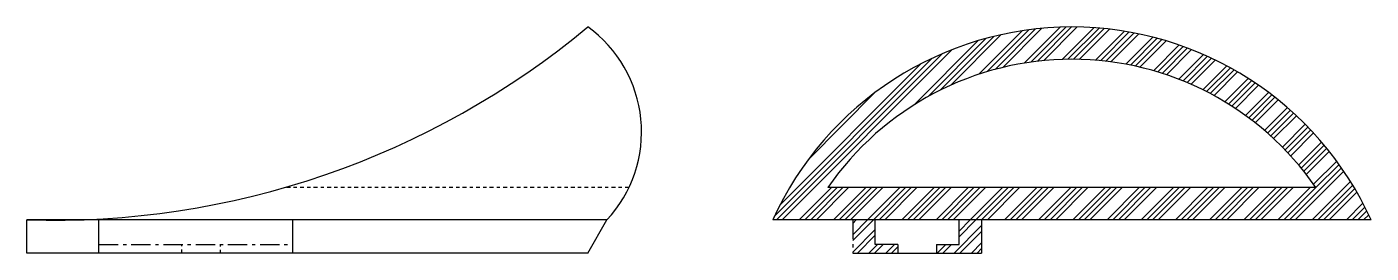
# Model space of a CAD drawing. Header units: centimetres. Extents: x 7.6 to 49.3, y 8.9 to 15.9.
import ezdxf

# ---------------------------------------------------------------- set-up
doc = ezdxf.new("R2010")
doc.units = ezdxf.units.CM
doc.header["$LTSCALE"] = 0.1
doc.header["$MEASUREMENT"] = 0
doc.linetypes.add('ACAD_ISO10W100', pattern=[18, 12, -3, 0, -3])
for name, color, linetype in [('Bot', 6, 'Continuous'), ('Hasura bot', 1, 'Continuous'), ('Sina', 4, 'Continuous'), ('Sistem reglaj', 30, 'Continuous')]:
    doc.layers.add(name, color=color, linetype=linetype)

msp = doc.modelspace()

# ---------------------------------------------------------------- hatches: boundary and pattern name
at = {"layer": 'Bot'}
h = msp.add_hatch(dxfattribs=at)
h.set_pattern_fill('ANSI34', color=256)
h.set_pattern_definition([(45, (-3.2942, -1.5373), (-0.53033, 0.53033), []), (45, (-3.1174, -1.5373), (-0.53033, 0.53033), []), (45, (-2.9406, -1.5373), (-0.53033, 0.53033), []), (45, (-2.76385, -1.5373), (-0.53033, 0.53033), [])])
h.paths.add_polyline_path([(30.695, 9.942), (49.257, 9.942, 0.643673)])
h.paths.add_polyline_path([(47.546, 10.942), (32.407, 10.942, -0.524984)], flags=16)
at = {"layer": 'Hasura bot'}
h = msp.add_hatch(dxfattribs=at)
h.set_pattern_fill('ANSI32', color=256)
h.set_pattern_definition([(45, (-3.29418, -1.53732), (-0.265165, 0.265165), []), (45, (-3.1174, -1.53732), (-0.265165, 0.265165), [])])
h.paths.add_polyline_path([(33.876, 9.942), (33.176, 9.942), (33.176, 8.916), (34.576, 8.916), (34.576, 9.182), (33.876, 9.182)])
h.paths.add_polyline_path([(37.176, 9.942), (36.476, 9.942), (36.476, 9.182), (35.776, 9.182), (35.776, 8.916), (37.176, 8.916)])

# ---------------------------------------------------------------- linework, layer by layer
at = {"layer": 'Bot', "linetype": 'ACAD_ISO10W100', "ltscale": 0.1}
msp.add_line((26.236, 10.942), (15.55, 10.942), dxfattribs=at)
at = {"layer": 'Bot'}
for p, q in [((47.546, 10.942), (32.407, 10.942)), ((25.554, 9.942), (7.562, 9.942)), ((49.257, 9.942), (30.695, 9.942))]:
    msp.add_line(p, q, dxfattribs=at)
for centre, radius, start, end in [((8.365, 35.93), 26, 268.229, 309.6683), ((22.627, 12.669), 4, 317.0368, 54.2888), ((39.976, 5.72), 10.196, 24.4634, 155.5366), ((39.976, 5.72), 9.196, 34.6025, 145.3975)]:
    msp.add_arc(centre, radius, start, end, dxfattribs=at)
at = {"layer": 'Sina'}
for p, q in [((9.797, 8.916), (9.797, 9.969)), ((15.797, 9.942), (15.797, 8.915)), ((33.876, 9.182), (33.876, 9.942)), ((36.476, 9.182), (36.476, 9.942)), ((34.576, 9.182), (33.876, 9.182)), ((34.576, 9.182), (34.576, 8.916)), ((35.776, 9.182), (35.776, 8.916)), ((35.776, 9.182), (36.476, 9.182))]:
    msp.add_line(p, q, dxfattribs=at)
at = {"layer": 'Sina', "linetype": 'ACAD_ISO10W100', "ltscale": 0.5}
msp.add_line((9.797, 9.182), (15.797, 9.182), dxfattribs=at)
at = {"layer": 'Sina', "linetype": 'ACAD_ISO10W100', "ltscale": 0.05}
for p, q in [((12.367, 8.928), (12.367, 9.182)), ((13.567, 8.916), (13.567, 9.182))]:
    msp.add_line(p, q, dxfattribs=at)
at = {"layer": 'Sistem reglaj'}
for p, q in [((7.562, 8.916), (7.562, 9.942)), ((24.962, 8.916), (25.554, 9.942)), ((37.176, 9.942), (37.176, 8.916)), ((24.962, 8.916), (7.562, 8.916)), ((33.176, 8.916), (37.176, 8.916))]:
    msp.add_line(p, q, dxfattribs=at)
at = {"layer": 'Sistem reglaj', "linetype": 'ACAD_ISO10W100', "ltscale": 0.5}
msp.add_line((33.176, 9.942), (33.176, 8.916), dxfattribs=at)

doc.saveas('drawing.dxf')
